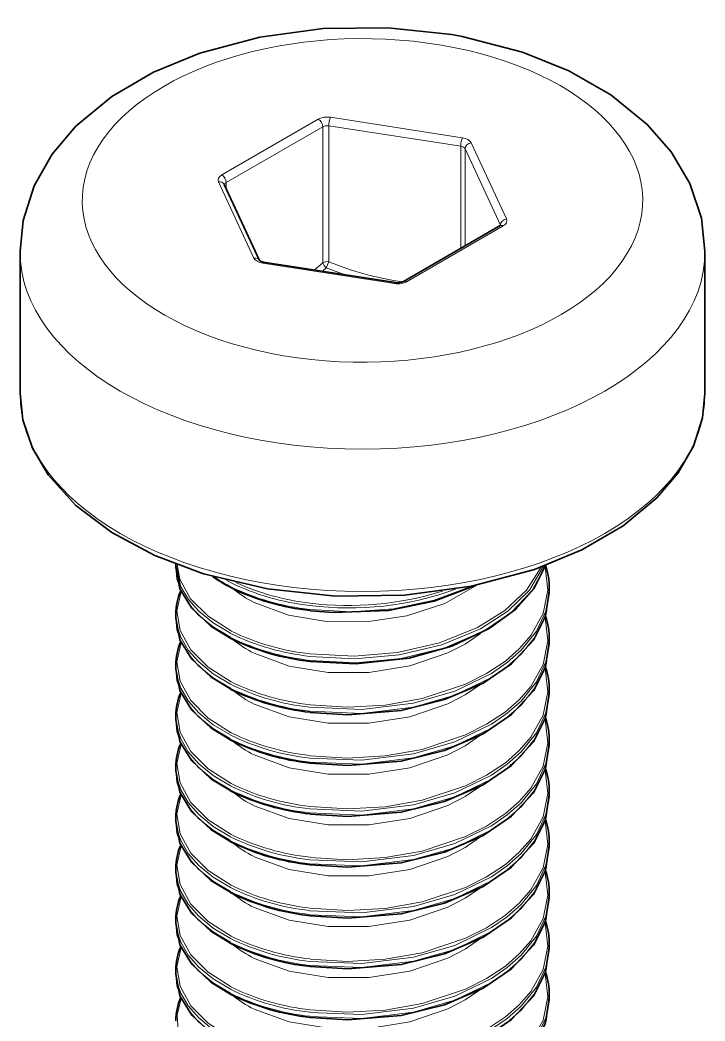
# Model space of a CAD drawing. Extents: x 145 to 857, y 42 to 790.
# Drawn here: x 702.99 to 708.49, y 731.98 to 740.01 of the extents above; entities that cross this region are included whole.
import ezdxf

# ---------------------------------------------------------------- set-up
doc = ezdxf.new("R2010")
doc.units = 0

msp = doc.modelspace()

# ---------------------------------------------------------------- linework, layer by layer
at = {"color": 7, "lineweight": 13, "ltscale": 0.022392}
for p, q in [((705.3856, 739.2184), (704.6099, 738.7706)), ((706.0948, 737.9133), (706.8705, 738.3611))]:
    msp.add_line(p, q, dxfattribs=at)
at = {"color": 7, "lineweight": 13, "ltscale": 0.026804}
for p, q in [((706.5418, 739.0695), (705.4822, 739.2334)), ((704.9387, 738.0623), (705.9983, 737.8984))]:
    msp.add_line(p, q, dxfattribs=at)
at = {"color": 7, "lineweight": 13, "ltscale": 0.022391}
msp.add_line((705.421, 739.1572), (704.6453, 738.7094), dxfattribs=at)
at = {"color": 7, "lineweight": 13, "ltscale": 0.027277}
for p, q in [((705.421, 738.0662), (705.421, 739.1572)), ((705.4692, 738.0736), (705.4692, 739.1647))]:
    msp.add_line(p, q, dxfattribs=at)
at = {"color": 7, "lineweight": 13, "ltscale": 0.026806}
msp.add_line((706.5289, 739.0008), (705.4692, 739.1647), dxfattribs=at)
at = {"color": 7, "lineweight": 13, "ltscale": 0.0205}
msp.add_line((706.5289, 738.1808), (706.5289, 739.0008), dxfattribs=at)
at = {"color": 7, "lineweight": 13, "ltscale": 0.016861}
for p, q in [((706.8481, 738.3686), (706.5642, 738.9803)), ((706.8964, 738.4169), (706.6125, 739.0287)), ((704.584, 738.7148), (704.868, 738.1031))]:
    msp.add_line(p, q, dxfattribs=at)
at = {"color": 7, "lineweight": 13, "ltscale": 0.019479}
msp.add_line((706.5642, 738.2012), (706.5642, 738.9803), dxfattribs=at)
at = {"color": 7, "lineweight": 35, "ltscale": 0.016861}
msp.add_line((704.6294, 738.6951), (704.9133, 738.0833), dxfattribs=at)
at = {"color": 7, "lineweight": 13, "ltscale": 0.001213}
msp.add_line((704.6453, 738.6609), (704.6453, 738.7094), dxfattribs=at)
at = {"color": 7, "lineweight": 35, "ltscale": 0.022391}
msp.add_line((706.0699, 737.9158), (706.8455, 738.3636), dxfattribs=at)
at = {"color": 7, "lineweight": 35, "ltscale": 0.000190735}
msp.add_line((706.8455, 738.3636), (706.8516, 738.3682), dxfattribs=at)
at = {"color": 7, "lineweight": 35, "ltscale": 0.028577}
msp.add_line((702.9902, 737.0145), (702.9902, 738.1576), dxfattribs=at)
at = {"color": 7, "lineweight": 35, "ltscale": 0.028578}
msp.add_line((708.4902, 737.0146), (708.4902, 738.1577), dxfattribs=at)
at = {"color": 7, "lineweight": 35, "ltscale": 0.026804}
msp.add_line((704.9464, 738.0709), (706.0059, 737.907), dxfattribs=at)
at = {"color": 7, "lineweight": 13, "ltscale": 0.001324}
msp.add_line((705.4692, 738.0736), (705.4498, 738.0244), dxfattribs=at)
at = {"color": 7, "lineweight": 13, "ltscale": 0.002203}
msp.add_line((705.3551, 738.0076), (705.421, 738.0662), dxfattribs=at)
at = {"color": 7, "lineweight": 13, "ltscale": 0.001008}
msp.add_line((705.4196, 737.9977), (705.4498, 738.0244), dxfattribs=at)
at = {"color": 7, "lineweight": 13, "ltscale": 0.004038}
msp.add_line((705.6017, 737.9695), (705.4498, 738.0244), dxfattribs=at)
at = {"color": 7, "lineweight": 35, "ltscale": 0.000802612}
for p, q in [((704.2402, 735.6201), (704.2402, 735.6522)), ((704.2402, 735.2118), (704.2402, 735.2439)), ((707.2402, 735.0077), (707.2402, 735.0398)), ((707.2402, 734.5994), (707.2402, 734.6315)), ((704.2402, 733.9871), (704.2402, 734.0192)), ((707.2402, 733.3747), (707.2402, 733.4068)), ((707.2402, 732.9664), (707.2402, 732.9985)), ((704.2402, 732.7623), (704.2402, 732.7944)), ((704.2402, 732.3541), (704.2402, 732.3862))]:
    msp.add_line(p, q, dxfattribs=at)
at = {"color": 7, "lineweight": 13, "ltscale": 0.001047}
msp.add_line((704.6802, 735.4987), (704.6433, 735.5185), dxfattribs=at)
at = {"color": 7, "lineweight": 35, "ltscale": 0.000804138}
for p, q in [((707.2402, 735.4159), (707.2402, 735.4481)), ((704.2402, 734.8035), (704.2402, 734.8357)), ((704.2402, 734.3953), (704.2402, 734.4274)), ((707.2402, 734.1912), (707.2402, 734.2233)), ((707.2402, 733.7829), (707.2402, 733.8151)), ((704.2402, 733.5788), (704.2402, 733.611)), ((704.2402, 733.1705), (704.2402, 733.2027)), ((707.2402, 732.5582), (707.2402, 732.5903)), ((707.2402, 732.1499), (707.2402, 732.1821))]:
    msp.add_line(p, q, dxfattribs=at)
at = {"color": 7, "lineweight": 35}
for points in [[(702.9902, 738.1576), (703.0146, 738.4039), (703.1039, 738.6835), (703.2483, 738.9364), (703.4393, 739.1619), (703.7277, 739.4007), (704.0619, 739.5958), (704.4332, 739.7489), (704.9159, 739.8774), (705.4251, 739.9453), (705.9445, 739.9519), (706.4572, 739.8971)], [(708.4902, 738.1577), (708.4616, 738.4244), (708.368, 738.7024), (708.219, 738.9549), (708.0262, 739.1766), (707.7349, 739.413), (707.3983, 739.6057), (707.0253, 739.7563), (706.5409, 739.882), (706.4572, 739.8971)], [(704.9775, 735.4479), (704.463, 735.5692), (704.0724, 735.7156), (703.7281, 735.8995), (703.4397, 736.1169), (703.2162, 736.3631), (703.0892, 736.5778), (703.013, 736.8036), (702.9902, 737.0145)], [(704.9775, 735.4479), (705.5225, 735.3896), (706.0762, 735.3967), (706.6165, 735.4686), (707.1217, 735.603), (707.5014, 735.7594), (707.8322, 735.9523), (708.1047, 736.1777), (708.2758, 736.3793), (708.3984, 736.5936), (708.4709, 736.8199), (708.4902, 737.0146)], [(704.2402, 735.6201), (704.2747, 735.4469), (704.3694, 735.291), (704.5236, 735.1479), (704.6836, 735.0496)], [(707.2095, 735.6343), (707.1155, 735.4478), (706.9718, 735.2848), (706.7584, 735.1279), (706.4576, 734.9863), (706.1137, 734.8915), (705.6857, 734.8458), (705.3211, 734.8638)], [(706.6445, 735.4742), (706.3148, 735.348), (705.9487, 735.2734), (705.5066, 735.2563), (705.3211, 735.272)], [(707.2402, 735.4159), (707.2081, 735.2218), (707.1129, 735.0356), (706.9374, 734.8463), (706.7088, 734.6913), (706.3998, 734.5579), (706.0515, 734.472), (705.6232, 734.4369), (705.3211, 734.4556)], [(704.2402, 735.2118), (704.2747, 735.0387), (704.3694, 734.8828), (704.5236, 734.7397), (704.6836, 734.6414)], [(707.2402, 735.0077), (707.2081, 734.8135), (707.1129, 734.6274), (706.9374, 734.438), (706.7088, 734.283), (706.3998, 734.1496), (706.0515, 734.0637), (705.6232, 734.0287), (705.3211, 734.0473)], [(704.2402, 734.8035), (704.2747, 734.6304), (704.3694, 734.4745), (704.5236, 734.3315), (704.6836, 734.2331)], [(707.2402, 734.5994), (707.2081, 734.4053), (707.1129, 734.2192), (706.9374, 734.0298), (706.7088, 733.8748), (706.3998, 733.7413), (706.0515, 733.6555), (705.6232, 733.6204), (705.3211, 733.639)], [(704.2402, 734.3953), (704.2747, 734.2222), (704.3694, 734.0662), (704.5236, 733.9232), (704.6836, 733.8248)], [(707.2402, 734.1912), (707.2081, 733.9971), (707.1129, 733.8109), (706.9374, 733.6216), (706.7088, 733.4665), (706.3998, 733.3331), (706.0515, 733.2472), (705.6232, 733.2122), (705.3211, 733.2308)], [(704.2402, 733.9871), (704.2747, 733.814), (704.3694, 733.658), (704.5236, 733.515), (704.6836, 733.4166)], [(707.2402, 733.7829), (707.2081, 733.5888), (707.1129, 733.4026), (706.9374, 733.2133), (706.7088, 733.0582), (706.3998, 732.9249), (706.0515, 732.839), (705.6232, 732.8039), (705.3211, 732.8226)], [(704.2402, 733.5788), (704.2747, 733.4057), (704.3694, 733.2498), (704.5236, 733.1067), (704.6836, 733.0084)], [(707.2402, 733.3747), (707.2081, 733.1805), (707.1129, 732.9944), (706.9374, 732.8051), (706.7088, 732.65), (706.3998, 732.5166), (706.0515, 732.4307), (705.6232, 732.3957), (705.3211, 732.4143)], [(704.2402, 733.1705), (704.2747, 732.9974), (704.3694, 732.8415), (704.5236, 732.6985), (704.6836, 732.6001)], [(707.2402, 732.9664), (707.2081, 732.7723), (707.1129, 732.5862), (706.9374, 732.3968), (706.7088, 732.2418), (706.3998, 732.1083), (706.0515, 732.0225), (705.6232, 731.9874), (705.3211, 732.006)], [(704.2402, 732.7623), (704.2747, 732.5892), (704.3694, 732.4332), (704.5236, 732.2902), (704.6836, 732.1918)], [(707.2402, 732.5582), (707.2081, 732.3641), (707.1129, 732.1779), (706.9374, 731.9886), (706.7088, 731.8335), (706.3998, 731.7001), (706.0515, 731.6143), (705.6232, 731.5792), (705.3211, 731.5978)], [(704.2402, 732.3541), (704.2747, 732.181), (704.3694, 732.025), (704.5236, 731.882), (704.6836, 731.7836)], [(707.2402, 732.1499), (707.2081, 731.9558), (707.1129, 731.7697), (706.9374, 731.5803), (706.7088, 731.4253), (706.3998, 731.2919), (706.0515, 731.206), (705.6232, 731.1709), (705.3211, 731.1896)]]:
    msp.add_lwpolyline(points, dxfattribs=at)
at = {"color": 7, "lineweight": 13}
for points in [[(704.679, 735.059), (704.5408, 735.1419), (704.4242, 735.237), (704.3403, 735.3329), (704.2805, 735.4359), (704.2504, 735.5271), (704.2402, 735.6201)], [(704.6802, 735.0905), (704.5418, 735.1733), (704.425, 735.2684), (704.3422, 735.3625), (704.2825, 735.4634), (704.2403, 735.6459)], [(704.6866, 735.1091), (704.5006, 735.2273), (704.3596, 735.3679), (704.2739, 735.5253), (704.251, 735.6418)], [(707.2087, 735.634), (707.1039, 735.4354), (706.9353, 735.2586), (706.7161, 735.1105), (706.4011, 734.9743), (706.052, 734.8886), (705.6875, 734.8543), (705.3179, 734.8726)], [(707.1949, 735.629), (707.0809, 735.4377), (706.9078, 735.2685), (706.688, 735.1274), (706.377, 734.9986), (706.0347, 734.9179), (705.6788, 734.8863), (705.3179, 734.9047)], [(707.2067, 735.626), (707.2297, 735.437), (707.1902, 735.2493), (707.0918, 735.0718), (706.9992, 734.9655), (706.8872, 734.8681), (706.7365, 734.7681), (706.5677, 734.683), (706.2193, 734.5668), (705.9227, 734.5143), (705.6196, 734.4974), (705.3199, 734.5163)], [(707.1756, 735.6219), (707.0571, 735.4363), (706.8825, 735.2728), (706.6638, 735.1368), (706.3573, 735.0131), (706.0215, 734.936), (705.6729, 734.9061), (705.3199, 734.9245)], [(704.6866, 734.7008), (704.5016, 734.8182), (704.361, 734.9579), (704.2749, 735.1141), (704.2504, 735.2703), (704.2838, 735.4257)], [(704.871, 735.3384), (705.1453, 735.2373), (705.4524, 735.1859), (705.7724, 735.1834), (706.0962, 735.231), (706.4006, 735.3294), (706.6642, 735.4784)], [(706.619, 735.4691), (706.3169, 735.3565), (705.9899, 735.2872), (705.6523, 735.262), (705.3179, 735.2808)], [(707.2402, 735.4481), (707.2139, 735.2743), (707.1368, 735.1078), (707.0142, 734.9547), (706.9032, 734.8566), (706.7755, 734.7688), (706.4805, 734.6263), (706.15, 734.5309), (705.7343, 734.4797), (705.3179, 734.4965)], [(707.2402, 735.4159), (707.2139, 735.2422), (707.1368, 735.0757), (707.0142, 734.9225), (706.9032, 734.8245), (706.7755, 734.7366), (706.4805, 734.5942), (706.15, 734.4987), (705.7343, 734.4476), (705.3179, 734.4643)], [(704.6802, 734.6823), (704.5418, 734.765), (704.425, 734.8601), (704.3407, 734.9563), (704.2806, 735.0594), (704.2504, 735.1508), (704.2402, 735.2439)], [(704.679, 734.6508), (704.5408, 734.7336), (704.4242, 734.8287), (704.3403, 734.9247), (704.2805, 735.0276), (704.2504, 735.1188), (704.2402, 735.2118)], [(707.2067, 735.2178), (707.2297, 735.0287), (707.1902, 734.841), (707.0918, 734.6636), (706.9992, 734.5572), (706.8872, 734.4599), (706.7365, 734.3599), (706.5677, 734.2748), (706.2193, 734.1586), (705.9227, 734.1061), (705.6196, 734.0892), (705.3199, 734.108)], [(704.6866, 734.2926), (704.5016, 734.41), (704.361, 734.5497), (704.2749, 734.7059), (704.2504, 734.862), (704.2838, 735.0175)], [(704.871, 734.9301), (705.1509, 734.8276), (705.4646, 734.7766), (705.791, 734.7766), (706.1191, 734.8282), (706.426, 734.9324), (706.5645, 735.0042), (706.6886, 735.0886)], [(707.2402, 735.0398), (707.2139, 734.866), (707.1368, 734.6996), (707.0142, 734.5464), (706.9032, 734.4484), (706.7755, 734.3605), (706.4805, 734.2181), (706.15, 734.1226), (705.7343, 734.0715), (705.3179, 734.0882)], [(707.2402, 735.0077), (707.2139, 734.8339), (707.1368, 734.6674), (707.0142, 734.5143), (706.9032, 734.4163), (706.7755, 734.3284), (706.4805, 734.186), (706.15, 734.0905), (705.7343, 734.0393), (705.3179, 734.0561)], [(704.6802, 734.274), (704.5418, 734.3568), (704.425, 734.4518), (704.3407, 734.548), (704.2806, 734.6512), (704.2504, 734.7426), (704.2402, 734.8357)], [(704.679, 734.2426), (704.5408, 734.3254), (704.4242, 734.4205), (704.3403, 734.5165), (704.2805, 734.6194), (704.2504, 734.7106), (704.2402, 734.8035)], [(707.2067, 734.8096), (707.2297, 734.6205), (707.1902, 734.4327), (707.0918, 734.2554), (706.9992, 734.1489), (706.8872, 734.0516), (706.7365, 733.9516), (706.5677, 733.8666), (706.2193, 733.7504), (705.9227, 733.6979), (705.6196, 733.681), (705.3199, 733.6998)], [(704.871, 734.5219), (705.1509, 734.4194), (705.4646, 734.3683), (705.791, 734.3683), (706.1191, 734.4199), (706.426, 734.5242), (706.5645, 734.5959), (706.6886, 734.6804)], [(707.2402, 734.6315), (707.2139, 734.4578), (707.1368, 734.2913), (707.0142, 734.1382), (706.9032, 734.0402), (706.7755, 733.9523), (706.4805, 733.8098), (706.15, 733.7144), (705.7343, 733.6632), (705.3179, 733.6799)], [(704.6866, 733.8843), (704.5016, 734.0018), (704.361, 734.1414), (704.2749, 734.2976), (704.2504, 734.4537), (704.2838, 734.6092)], [(707.2402, 734.5994), (707.2139, 734.4257), (707.1368, 734.2592), (707.0142, 734.1061), (706.9032, 734.0081), (706.7755, 733.9202), (706.4805, 733.7777), (706.15, 733.6823), (705.7343, 733.6311), (705.3179, 733.6478)], [(704.6802, 733.8657), (704.5418, 733.9485), (704.425, 734.0436), (704.3407, 734.1398), (704.2806, 734.243), (704.2504, 734.3344), (704.2402, 734.4274)], [(704.679, 733.8343), (704.5408, 733.9171), (704.4242, 734.0123), (704.3403, 734.1082), (704.2805, 734.2111), (704.2504, 734.3024), (704.2402, 734.3953)], [(707.2067, 734.4013), (707.2297, 734.2122), (707.1902, 734.0245), (707.0918, 733.8471), (706.9992, 733.7407), (706.8872, 733.6434), (706.7365, 733.5433), (706.5677, 733.4583), (706.2193, 733.3421), (705.9227, 733.2896), (705.6196, 733.2727), (705.3199, 733.2915)], [(704.871, 734.1136), (705.1509, 734.0111), (705.4646, 733.9601), (705.791, 733.96), (706.1191, 734.0117), (706.426, 734.1159), (706.5645, 734.1876), (706.6886, 734.2721)], [(707.2402, 734.2233), (707.2139, 734.0496), (707.1368, 733.8831), (707.0142, 733.7299), (706.9032, 733.6319), (706.7755, 733.544), (706.4805, 733.4016), (706.15, 733.3062), (705.7343, 733.2549), (705.3179, 733.2717)], [(704.6866, 733.4761), (704.5016, 733.5935), (704.361, 733.7332), (704.2749, 733.8894), (704.2504, 734.0455), (704.2838, 734.2009)], [(707.2402, 734.1912), (707.2139, 734.0175), (707.1368, 733.851), (707.0142, 733.6978), (706.9032, 733.5998), (706.7755, 733.5119), (706.4805, 733.3694), (706.15, 733.274), (705.7343, 733.2228), (705.3179, 733.2396)], [(704.6802, 733.4575), (704.5418, 733.5403), (704.425, 733.6354), (704.3407, 733.7316), (704.2806, 733.8347), (704.2504, 733.9261), (704.2402, 734.0192)], [(704.679, 733.426), (704.5408, 733.5089), (704.4242, 733.604), (704.3403, 733.7), (704.2805, 733.8029), (704.2504, 733.8941), (704.2402, 733.9871)], [(707.2067, 733.993), (707.2297, 733.804), (707.1902, 733.6163), (707.0918, 733.4388), (706.9992, 733.3325), (706.8872, 733.2351), (706.7365, 733.1351), (706.5677, 733.05), (706.2193, 732.9338), (705.9227, 732.8813), (705.6196, 732.8645), (705.3199, 732.8833)], [(704.871, 733.7053), (705.1509, 733.6029), (705.4646, 733.5519), (705.791, 733.5518), (706.1191, 733.6034), (706.426, 733.7076), (706.5645, 733.7794), (706.6886, 733.8638)], [(707.2402, 733.8151), (707.2139, 733.6413), (707.1368, 733.4748), (707.0142, 733.3217), (706.9032, 733.2236), (706.7755, 733.1358), (706.4805, 732.9933), (706.15, 732.8979), (705.7343, 732.8467), (705.3179, 732.8635)], [(704.6866, 733.0679), (704.5016, 733.1852), (704.361, 733.325), (704.2749, 733.4811), (704.2504, 733.6373), (704.2838, 733.7927)], [(707.2402, 733.7829), (707.2139, 733.6092), (707.1368, 733.4427), (707.0142, 733.2896), (706.9032, 733.1915), (706.7755, 733.1036), (706.4805, 732.9612), (706.15, 732.8657), (705.7343, 732.8146), (705.3179, 732.8313)], [(704.6802, 733.0493), (704.5418, 733.132), (704.425, 733.2271), (704.3407, 733.3233), (704.2806, 733.4265), (704.2504, 733.5178), (704.2402, 733.611)], [(704.679, 733.0178), (704.5408, 733.1006), (704.4242, 733.1958), (704.3403, 733.2917), (704.2805, 733.3947), (704.2504, 733.4858), (704.2402, 733.5788)], [(707.2067, 733.5848), (707.2297, 733.3958), (707.1902, 733.208), (707.0918, 733.0306), (706.9992, 732.9242), (706.8872, 732.8269), (706.7365, 732.7269), (706.5677, 732.6418), (706.2193, 732.5256), (705.9227, 732.4731), (705.6196, 732.4562), (705.3199, 732.475)], [(704.871, 733.2971), (705.1509, 733.1946), (705.4646, 733.1436), (705.791, 733.1436), (706.1191, 733.1952), (706.426, 733.2994), (706.5645, 733.3712), (706.6886, 733.4556)], [(704.6866, 732.6596), (704.5016, 732.777), (704.361, 732.9167), (704.2749, 733.0729), (704.2504, 733.229), (704.2838, 733.3845)], [(707.2402, 733.4068), (707.2139, 733.233), (707.1368, 733.0666), (707.0142, 732.9135), (706.9032, 732.8154), (706.7755, 732.7275), (706.4805, 732.5851), (706.15, 732.4896), (705.7343, 732.4385), (705.3179, 732.4552)], [(707.2402, 733.3747), (707.2139, 733.2009), (707.1368, 733.0344), (707.0142, 732.8813), (706.9032, 732.7833), (706.7755, 732.6954), (706.4805, 732.553), (706.15, 732.4575), (705.7343, 732.4063), (705.3179, 732.4231)], [(704.6802, 732.641), (704.5418, 732.7238), (704.425, 732.8188), (704.3407, 732.915), (704.2806, 733.0182), (704.2504, 733.1096), (704.2402, 733.2027)], [(704.679, 732.6096), (704.5408, 732.6924), (704.4242, 732.7875), (704.3403, 732.8835), (704.2805, 732.9864), (704.2504, 733.0776), (704.2402, 733.1705)], [(707.2067, 733.1766), (707.2297, 732.9875), (707.1902, 732.7997), (707.0918, 732.6224), (706.9992, 732.5159), (706.8872, 732.4186), (706.7365, 732.3186), (706.5677, 732.2335), (706.2193, 732.1174), (705.9227, 732.0649), (705.6196, 732.048), (705.3199, 732.0668)], [(704.871, 732.8889), (705.1509, 732.7864), (705.4646, 732.7354), (705.791, 732.7353), (706.1191, 732.7869), (706.426, 732.8912), (706.5645, 732.9629), (706.6886, 733.0474)], [(704.6866, 732.2513), (704.5016, 732.3688), (704.361, 732.5084), (704.2749, 732.6647), (704.2504, 732.8207), (704.2838, 732.9762)], [(707.2402, 732.9985), (707.2139, 732.8248), (707.1368, 732.6583), (707.0142, 732.5052), (706.9032, 732.4072), (706.7755, 732.3193), (706.4805, 732.1768), (706.15, 732.0814), (705.7343, 732.0302), (705.3179, 732.0469)], [(707.2402, 732.9664), (707.2139, 732.7927), (707.1368, 732.6262), (707.0142, 732.473), (706.9032, 732.375), (706.7755, 732.2872), (706.4805, 732.1447), (706.15, 732.0493), (705.7343, 731.9981), (705.3179, 732.0148)], [(704.6802, 732.2327), (704.5418, 732.3156), (704.425, 732.4106), (704.3407, 732.5068), (704.2806, 732.61), (704.2504, 732.7014), (704.2402, 732.7944)], [(707.2067, 732.7683), (707.2297, 732.5792), (707.1902, 732.3915), (707.0918, 732.2141), (706.9992, 732.1077), (706.8872, 732.0104), (706.7365, 731.9103), (706.5677, 731.8253), (706.2193, 731.7091), (705.9227, 731.6566), (705.6196, 731.6397), (705.3199, 731.6586)], [(704.679, 732.2013), (704.5408, 732.2842), (704.4242, 732.3793), (704.3403, 732.4752), (704.2805, 732.5781), (704.2504, 732.6694), (704.2402, 732.7623)], [(704.871, 732.4806), (705.1509, 732.3781), (705.4646, 732.3271), (705.791, 732.327), (706.1191, 732.3787), (706.426, 732.4829), (706.5645, 732.5546), (706.6886, 732.6391)], [(704.6866, 731.8431), (704.5016, 731.9605), (704.361, 732.1002), (704.2749, 732.2564), (704.2504, 732.4125), (704.2838, 732.5679)], [(707.2402, 732.5903), (707.2139, 732.4166), (707.1368, 732.2501), (707.0142, 732.0969), (706.9032, 731.9989), (706.7755, 731.911), (706.4805, 731.7686), (706.15, 731.6732), (705.7343, 731.6219), (705.3179, 731.6387)], [(707.2402, 732.5582), (707.2139, 732.3844), (707.1368, 732.218), (707.0142, 732.0648), (706.9032, 731.9668), (706.7755, 731.8789), (706.4805, 731.7365), (706.15, 731.641), (705.7343, 731.5898), (705.3179, 731.6066)], [(704.6802, 731.8245), (704.5418, 731.9073), (704.425, 732.0024), (704.3407, 732.0986), (704.2806, 732.2017), (704.2504, 732.2931), (704.2402, 732.3862)], [(704.679, 731.793), (704.5408, 731.8759), (704.4242, 731.971), (704.3403, 732.067), (704.2805, 732.1699), (704.2504, 732.2611), (704.2402, 732.3541)], [(707.2067, 732.3601), (707.2297, 732.171), (707.1902, 731.9833), (707.0918, 731.8058), (706.9992, 731.6995), (706.8872, 731.6022), (706.7365, 731.5021), (706.5677, 731.4171), (706.2193, 731.3008), (705.9227, 731.2484), (705.6196, 731.2314), (705.3199, 731.2503)], [(704.871, 732.0724), (705.1509, 731.9698), (705.4646, 731.9189), (705.791, 731.9188), (706.1191, 731.9704), (706.426, 732.0746), (706.5645, 732.1464), (706.6886, 732.2308)], [(704.2838, 732.1597), (704.2518, 732.0286), (704.2612, 731.8961), (704.3112, 731.7672), (704.3764, 731.6727), (704.4624, 731.5848), (704.6866, 731.4349)], [(707.2402, 732.1821), (707.2139, 732.0083), (707.1368, 731.8418), (707.0142, 731.6887), (706.9032, 731.5907), (706.7755, 731.5028), (706.4805, 731.3604), (706.15, 731.2649), (705.7343, 731.2137), (705.3179, 731.2305)], [(707.2402, 732.1499), (707.2139, 731.9762), (707.1368, 731.8097), (707.0142, 731.6566), (706.9032, 731.5585), (706.7755, 731.4706), (706.4805, 731.3282), (706.15, 731.2327), (705.7343, 731.1816), (705.3179, 731.1983)]]:
    msp.add_lwpolyline(points, dxfattribs=at)
at = {"color": 7, "lineweight": 35}
for centre, radius, start, end in [((704.952, 738.1351), 0.0644, 232.3851, 264.99437), ((706.0246, 738.0116), 0.1061, 259.87854, 295.29891), ((706.6326, 735.4468), 0.6077, 0.12197, 18.01725), ((705.2355, 736.5364), 1.2116, 234.69429, 242.90322), ((704.7046, 735.2415), 0.4644, 155.80319, 179.69496), ((705.5266, 737.1807), 1.9189, 243.92651, 263.85408), ((706.6324, 735.0385), 0.6079, 0.12424, 18.15022), ((704.7046, 734.8332), 0.4644, 155.80319, 179.69496), ((705.5266, 736.7725), 1.9189, 243.92651, 263.85408), ((706.6324, 734.6302), 0.6079, 0.12424, 18.15022), ((704.7046, 734.4249), 0.4644, 155.80319, 179.69496), ((705.5266, 736.3642), 1.9189, 243.92651, 263.85408), ((706.6324, 734.222), 0.6079, 0.12424, 18.15022), ((705.5266, 735.9559), 1.9189, 243.92651, 263.85407), ((704.7046, 734.0167), 0.4644, 155.80319, 179.69496), ((706.6324, 733.8137), 0.6079, 0.12424, 18.15022), ((705.5266, 735.5477), 1.9189, 243.92651, 263.85407), ((704.7046, 733.6085), 0.4644, 155.80319, 179.69496), ((706.6324, 733.4055), 0.6079, 0.12424, 18.15022), ((705.5266, 735.1394), 1.9189, 243.92651, 263.85407), ((704.7046, 733.2002), 0.4644, 155.80319, 179.69496), ((706.6324, 732.9973), 0.6079, 0.12424, 18.15022), ((705.5266, 734.7312), 1.9189, 243.92651, 263.85408), ((704.7046, 732.792), 0.4644, 155.80319, 179.69496), ((706.6324, 732.589), 0.6079, 0.12424, 18.15022), ((704.7046, 732.3837), 0.4644, 155.80319, 179.69496), ((705.5266, 734.3229), 1.9189, 243.92651, 263.85407), ((706.6324, 732.1807), 0.6079, 0.12424, 18.15022), ((704.7049, 731.9754), 0.4647, 155.79551, 179.68864), ((705.5266, 733.9147), 1.9189, 243.92651, 263.85408)]:
    msp.add_arc(centre, radius, start, end, dxfattribs=at)
at = {"color": 7, "lineweight": 13}
for centre, radius, start, end in [((706.373, 740.2313), 2.3388, 247.27351, 262.43118), ((705.5176, 738.1028), 0.1036, 200.80284, 229.22291), ((705.2451, 736.5693), 1.2389, 235.89677, 242.80942), ((705.5252, 737.1956), 1.9252, 243.91158, 263.82262), ((705.526, 737.228), 1.9256, 243.93662, 263.79879), ((705.2777, 736.1651), 0.9213, 230.65605, 243.80326), ((705.5354, 737.2726), 1.9512, 245.42059, 263.66065), ((705.6317, 737.7949), 2.5013, 262.7957, 289.99373), ((705.6301, 737.828), 2.5143, 262.91249, 287.3881), ((705.5261, 736.8267), 1.9125, 243.95574, 263.81385), ((705.5252, 736.7874), 1.9252, 243.91158, 263.82262), ((705.5256, 736.821), 1.9267, 243.96575, 263.8167), ((705.2777, 735.7568), 0.9213, 230.65605, 243.80326), ((705.5261, 736.4185), 1.9125, 243.95574, 263.81385), ((705.5252, 736.3791), 1.9252, 243.91158, 263.82262), ((705.5256, 736.4127), 1.9267, 243.96575, 263.81671), ((705.2777, 735.3486), 0.9213, 230.65605, 243.80326), ((705.5252, 735.9709), 1.9252, 243.91158, 263.82262), ((705.5256, 736.0045), 1.9267, 243.96575, 263.81671), ((705.5261, 736.0102), 1.9125, 243.95574, 263.81385), ((705.2777, 734.9404), 0.9213, 230.65605, 243.80326), ((705.5252, 735.5626), 1.9252, 243.91158, 263.82262), ((705.526, 735.595), 1.9256, 243.93662, 263.79879), ((705.5261, 735.6019), 1.9125, 243.95574, 263.81385), ((705.2777, 734.5321), 0.9213, 230.65605, 243.80326), ((705.5252, 735.1544), 1.9252, 243.91158, 263.82262), ((705.5256, 735.1877), 1.9265, 243.96044, 263.81351), ((705.5261, 735.1937), 1.9125, 243.95574, 263.81385), ((705.2777, 734.1239), 0.9213, 230.65605, 243.80326), ((705.5252, 734.7461), 1.9252, 243.91158, 263.82262), ((705.526, 734.7784), 1.9256, 243.93662, 263.79879), ((705.5261, 734.7855), 1.9125, 243.95574, 263.81385), ((705.2777, 733.7156), 0.9213, 230.65605, 243.80326), ((705.5252, 734.3379), 1.9252, 243.91158, 263.82262), ((705.5256, 734.3715), 1.9267, 243.96575, 263.81671), ((705.5261, 734.3772), 1.9125, 243.95574, 263.81385), ((705.2777, 733.3074), 0.9213, 230.65605, 243.80326), ((705.5256, 733.9633), 1.9267, 243.96575, 263.81671), ((705.5261, 733.9689), 1.9125, 243.95574, 263.81385), ((705.5252, 733.9296), 1.9252, 243.91158, 263.82262), ((705.2777, 732.8991), 0.9213, 230.65605, 243.80326)]:
    msp.add_arc(centre, radius, start, end, dxfattribs=at)
for centre, major_axis, ratio, start_param, end_param in [((705.7402, 738.5659), (2.25, 0), 0.57735, 1.285398, 7.568583), ((705.4563, 739.1776), (0.1, 0), 0.57735, 1.308997, 2.356194), ((705.3856, 739.1776), (-0.025, 0.0433), 0.57735, 3.926991, 5.497787), ((705.4822, 739.1926), (0.0076, 0.0494), 0.211325, 0.631914, 2.202711), ((705.4563, 739.1368), (0.05, 0), 0.57735, 1.308997, 2.356194), ((706.5418, 739.0287), (0.0076, 0.0494), 0.211325, 0.631914, 2.202711), ((706.5159, 739.0137), (0.1, 0), 0.57735, 0.261799, 1.308997), ((706.5159, 738.9729), (0.05, 0), 0.57735, 0.261799, 1.308997), ((706.6125, 738.9879), (0.0453, 0.0211), 0.788675, 1.219917, 2.790713), ((704.6807, 738.7298), (0.1, 0), 0.57735, 2.356194, 3.403392), ((704.584, 738.6741), (-0.0453, -0.0211), 0.788675, 3.141471, 4.36151), ((704.6099, 738.7298), (-0.025, 0.0433), 0.57735, 3.926991, 5.497787), ((704.6807, 738.689), (0.05, 0), 0.57735, 2.356194, 3.043192), ((706.8964, 738.3761), (0.0453, 0.0211), 0.788675, 1.219917, 2.790713), ((706.7998, 738.402), (0.1, 0), 0.57735, 5.497787, 6.544985), ((706.8705, 738.3203), (0.025, -0.0433), 0.57735, 2.356194, 3.141593), ((705.7402, 738.1577), (2.75, 0), 0.57735, 3.141622, 6.283214), ((704.868, 738.0623), (-0.0453, -0.0211), 0.788675, 3.141471, 4.36151), ((704.9646, 738.118), (0.1, 0), 0.57735, 3.403392, 4.45059), ((704.9387, 738.0215), (-0.0076, -0.0494), 0.211325, 3.141593, 3.773507), ((705.4563, 738.0458), (0.05, 0), 0.57735, 1.308997, 2.356194), ((706.0242, 737.9541), (0.1, 0), 0.57735, 4.45059, 5.497787), ((706.0948, 737.8725), (0.025, -0.0433), 0.57735, 2.356194, 3.141593), ((705.9983, 737.8575), (-0.0076, -0.0494), 0.211325, 3.141593, 3.773507), ((705.7402, 737.0145), (2.75, 0), 0.57735, 3.141622, 6.283214)]:
    msp.add_ellipse(centre, major_axis=major_axis, ratio=ratio, start_param=start_param, end_param=end_param, dxfattribs=at)

doc.saveas('drawing.dxf')
